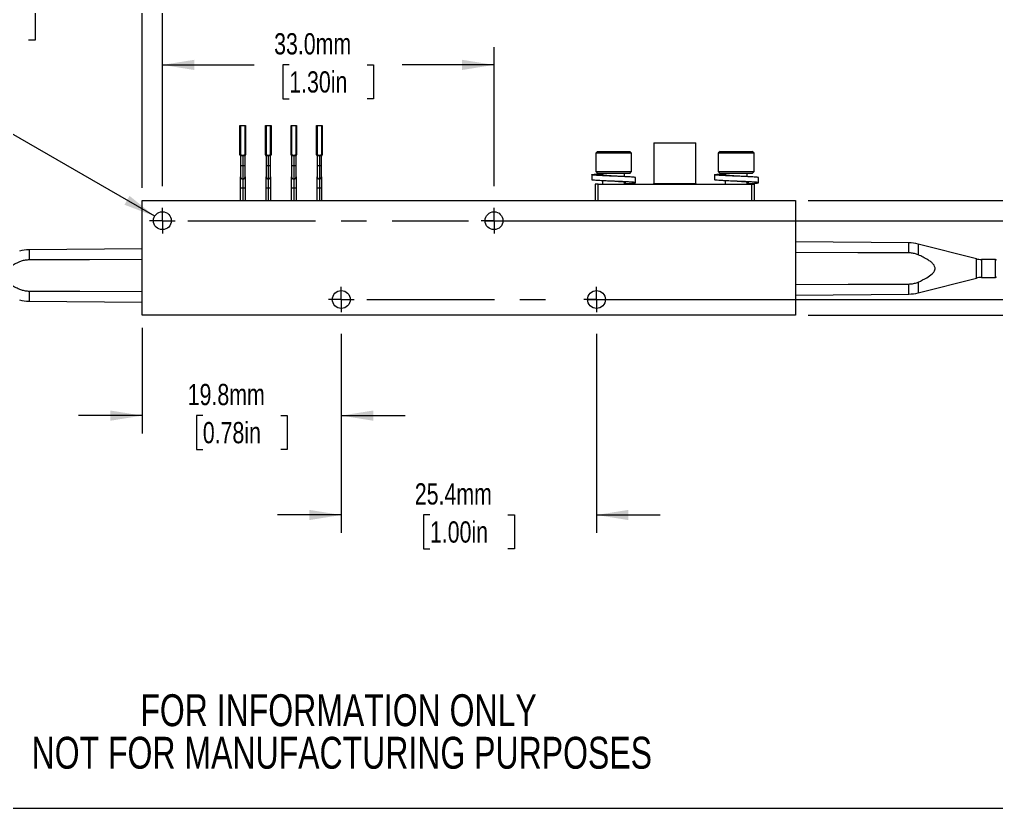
# Model space of a CAD drawing. Header units: millimetres. Extents: x 2 to 278, y 1 to 215.
# Drawn here: x 51.9 to 149.1, y 0.9 to 79.4 of the extents above; entities that cross this region are included whole.
import ezdxf

# ---------------------------------------------------------------- set-up
doc = ezdxf.new("R2010")
doc.units = ezdxf.units.MM
doc.linetypes.add('CENTERX2', pattern=[20.32, 12.7, -2.54, 2.54, -2.54])
doc.styles.add('SLDTEXTSTYLE0', font='TXT', dxfattribs={"width": 0.75})
doc.dimstyles.new('SLDDIMSTYLE0', dxfattribs={"dimtxt": 2.116667, "dimasz": 3.175, "dimexe": 0, "dimexo": 0.0625, "dimgap": 0.529167, "dimtad": 0, "dimtih": 1, "dimtoh": 1, "dimdec": 1, "dimrnd": 1e-09, "dimzin": 4, "dimdsep": 46, "dimtxsty": 'SLDTEXTSTYLE0', "dimsah": 1, "dimcen": 0.09, "dimadec": 0, "dimazin": 1, "dimtfac": 1, "dimtdec": 1, "dimtofl": 0, "dimtmove": 0, "dimatfit": 3, "dimfxl": 1, "dimfrac": 2, "dimtolj": 1, "dimtzin": 12, "dimarcsym": 0})
doc.dimstyles.new('SLDDIMSTYLE1', dxfattribs={"dimtxt": 2.116667, "dimasz": 3.175, "dimexe": 0, "dimexo": 0.0625, "dimgap": 0.529167, "dimtad": 0, "dimtih": 1, "dimtoh": 1, "dimdec": 1, "dimrnd": 1e-09, "dimzin": 12, "dimdsep": 46, "dimtxsty": 'SLDTEXTSTYLE0', "dimsah": 1, "dimcen": 0.09, "dimadec": 0, "dimazin": 3, "dimtfac": 1, "dimtdec": 1, "dimtmove": 0, "dimatfit": 0, "dimfxl": 1, "dimfrac": 2, "dimtolj": 1, "dimtzin": 12, "dimarcsym": 0})
doc.dimstyles.new('SLDDIMSTYLE3', dxfattribs={"dimtxt": 2.116667, "dimasz": 3.175, "dimexe": 0, "dimexo": 0.0625, "dimgap": 0.529167, "dimtad": 0, "dimtih": 1, "dimtoh": 1, "dimdec": 1, "dimrnd": 1e-09, "dimzin": 4, "dimdsep": 46, "dimtxsty": 'SLDTEXTSTYLE0', "dimsah": 1, "dimcen": 0.09, "dimadec": 0, "dimazin": 1, "dimtfac": 1, "dimtdec": 1, "dimtmove": 0, "dimatfit": 0, "dimfxl": 1, "dimfrac": 2, "dimtolj": 1, "dimtzin": 12, "dimarcsym": 0})

# ---------------------------------------------------------------- blocks, each defined once
blk = doc.blocks.new('SW_NOTE_3')
at = {"color": 0, "linetype": 'Continuous', "lineweight": 0, "char_height": 3.175, "attachment_point": 2, "style": 'SLDTEXTSTYLE0'}
for s, insert in [('FOR INFORMATION ONLY', (25.053, 4.093)), ('NOT FOR MANUFACTURING PURPOSES', (25.377, -0.141))]:
    blk.add_mtext(s, dxfattribs=dict(at, insert=insert))
blk = doc.blocks.new('_D_12')
at = {"color": 7, "linetype": 'Continuous', "lineweight": 18}
for p, q in [((64.146, 62.678), (64.146, 82.531)), ((66.146, 62.837), (66.146, 82.531)), ((45.076, 80.753), (44.433, 80.753)), ((44.433, 80.753), (44.433, 77.389)), ((52.834, 80.753), (53.477, 80.753)), ((53.477, 80.753), (53.477, 77.389)), ((64.146, 80.753), (56.111, 80.753)), ((66.146, 80.753), (72.496, 80.753)), ((44.433, 77.389), (45.076, 77.389)), ((53.477, 77.389), (52.834, 77.389))]:
    blk.add_line(p, q, dxfattribs=at)
for points in [[(64.146, 80.753), (60.971, 81.261), (60.971, 80.245)], [(66.146, 80.753), (69.321, 80.245), (69.321, 81.261)]]:
    blk.add_solid(points, dxfattribs=at)
at = {"color": 7, "linetype": 'Continuous', "lineweight": 18, "char_height": 2.1167, "attachment_point": 1, "style": 'SLDTEXTSTYLE0'}
for s, insert in [('2.0mm', (44.355, 83.91)), ('0.08in', (45.076, 80.118))]:
    blk.add_mtext(s, dxfattribs=dict(at, insert=insert))
blk = doc.blocks.new('_D_13')
at = {"color": 7, "linetype": 'Continuous', "lineweight": 18}
for p, q in [((66.146, 62.837), (66.146, 76.697)), ((99.146, 62.837), (99.146, 76.697)), ((66.146, 74.919), (75.275, 74.919)), ((78.768, 74.919), (78.124, 74.919)), ((78.124, 74.919), (78.124, 71.556)), ((86.525, 74.919), (87.169, 74.919)), ((87.169, 74.919), (87.169, 71.556)), ((99.146, 74.919), (90.018, 74.919)), ((78.124, 71.556), (78.768, 71.556)), ((87.169, 71.556), (86.525, 71.556))]:
    blk.add_line(p, q, dxfattribs=at)
for points in [[(66.146, 74.919), (69.321, 74.411), (69.321, 75.427)], [(99.146, 74.919), (95.971, 75.427), (95.971, 74.411)]]:
    blk.add_solid(points, dxfattribs=at)
at = {"color": 7, "linetype": 'Continuous', "lineweight": 18, "char_height": 2.1167, "attachment_point": 1, "style": 'SLDTEXTSTYLE0'}
for s, insert in [('33.0mm', (77.265, 78.077)), ('1.30in', (78.768, 74.285))]:
    blk.add_mtext(s, dxfattribs=dict(at, insert=insert))
blk = doc.blocks.new('_D_14')
at = {"color": 7, "linetype": 'Continuous', "lineweight": 18}
for p, q in [((64.146, 48.738), (64.146, 38.23)), ((83.946, 48.139), (83.946, 38.23)), ((64.146, 40.008), (57.796, 40.008)), ((70.168, 40.008), (69.524, 40.008)), ((69.524, 40.008), (69.524, 36.645)), ((77.925, 40.008), (78.569, 40.008)), ((78.569, 40.008), (78.569, 36.645)), ((83.946, 40.008), (90.296, 40.008)), ((69.524, 36.645), (70.168, 36.645)), ((78.569, 36.645), (77.925, 36.645))]:
    blk.add_line(p, q, dxfattribs=at)
for points in [[(64.146, 40.008), (60.971, 40.516), (60.971, 39.5)], [(83.946, 40.008), (87.121, 39.5), (87.121, 40.516)]]:
    blk.add_solid(points, dxfattribs=at)
at = {"color": 7, "linetype": 'Continuous', "lineweight": 18, "char_height": 2.1167, "attachment_point": 1, "style": 'SLDTEXTSTYLE0'}
for s, insert in [('19.8mm', (68.665, 43.166)), ('0.78in', (70.168, 39.373))]:
    blk.add_mtext(s, dxfattribs=dict(at, insert=insert))
blk = doc.blocks.new('_D_15')
at = {"color": 7, "linetype": 'Continuous', "lineweight": 18}
for p, q in [((83.946, 48.139), (83.946, 28.339)), ((109.346, 48.139), (109.346, 28.339)), ((83.946, 30.117), (77.596, 30.117)), ((92.768, 30.117), (92.124, 30.117)), ((92.124, 30.117), (92.124, 26.754)), ((100.525, 30.117), (101.169, 30.117)), ((101.169, 30.117), (101.169, 26.754)), ((109.346, 30.117), (115.696, 30.117)), ((92.124, 26.754), (92.768, 26.754)), ((101.169, 26.754), (100.525, 26.754))]:
    blk.add_line(p, q, dxfattribs=at)
for points in [[(83.946, 30.117), (80.771, 30.625), (80.771, 29.609)], [(109.346, 30.117), (112.521, 29.609), (112.521, 30.625)]]:
    blk.add_solid(points, dxfattribs=at)
at = {"color": 7, "linetype": 'Continuous', "lineweight": 18, "char_height": 2.1167, "attachment_point": 1, "style": 'SLDTEXTSTYLE0'}
for s, insert in [('25.4mm', (91.265, 33.275)), ('1.00in', (92.768, 29.483))]:
    blk.add_mtext(s, dxfattribs=dict(at, insert=insert))
blk = doc.blocks.new('_D_16')
at = {"color": 7, "linetype": 'Continuous', "lineweight": 18}
for p, q in [((178.193, 51.568), (178.193, 57.918)), ((108.457, 51.568), (179.971, 51.568)), ((130.416, 50.008), (179.971, 50.008)), ((178.193, 40.008), (178.193, 50.008)), ((162.49, 40.008), (161.847, 40.008)), ((161.847, 40.008), (161.847, 36.645)), ((170.248, 40.008), (170.891, 40.008)), ((170.891, 40.008), (170.891, 36.645)), ((174.383, 40.008), (178.193, 40.008)), ((161.847, 36.645), (162.49, 36.645)), ((170.891, 36.645), (170.248, 36.645))]:
    blk.add_line(p, q, dxfattribs=at)
for points in [[(178.193, 51.568), (178.701, 54.743), (177.685, 54.743)], [(178.193, 50.008), (177.685, 46.833), (178.701, 46.833)]]:
    blk.add_solid(points, dxfattribs=at)
at = {"color": 7, "linetype": 'Continuous', "lineweight": 18, "char_height": 2.1167, "attachment_point": 1, "style": 'SLDTEXTSTYLE0'}
for s, insert in [('1.6mm', (161.769, 43.166)), ('0.06in', (162.49, 39.373))]:
    blk.add_mtext(s, dxfattribs=dict(at, insert=insert))
blk = doc.blocks.new('_D_17')
at = {"color": 7, "linetype": 'Continuous', "lineweight": 18}
for p, q in [((167.426, 68.576), (166.783, 68.576)), ((166.783, 68.576), (166.783, 65.213)), ((175.184, 68.576), (175.827, 68.576)), ((175.827, 68.576), (175.827, 65.213)), ((179.319, 68.576), (183.129, 68.576)), ((183.129, 68.576), (183.129, 61.408)), ((166.783, 65.213), (167.426, 65.213)), ((175.827, 65.213), (175.184, 65.213)), ((130.416, 61.408), (184.907, 61.408)), ((98.257, 59.408), (184.907, 59.408)), ((183.129, 59.408), (183.129, 53.058))]:
    blk.add_line(p, q, dxfattribs=at)
for points in [[(183.129, 61.408), (183.637, 64.583), (182.621, 64.583)], [(183.129, 59.408), (182.621, 56.233), (183.637, 56.233)]]:
    blk.add_solid(points, dxfattribs=at)
at = {"color": 7, "linetype": 'Continuous', "lineweight": 18, "char_height": 2.1167, "attachment_point": 1, "style": 'SLDTEXTSTYLE0'}
for s, insert in [('2.0mm', (166.705, 71.734)), ('0.08in', (167.426, 67.942))]:
    blk.add_mtext(s, dxfattribs=dict(at, insert=insert))
blk = doc.blocks.new('_D_18')
at = {"color": 7, "linetype": 'Continuous', "lineweight": 18}
for p, q in [((193.038, 61.408), (193.038, 67.758)), ((130.416, 61.408), (194.816, 61.408)), ((189.16, 55.708), (188.516, 55.708)), ((188.516, 55.708), (188.516, 52.345)), ((196.917, 55.708), (197.561, 55.708)), ((197.561, 55.708), (197.561, 52.345)), ((188.516, 52.345), (189.16, 52.345)), ((197.561, 52.345), (196.917, 52.345)), ((130.416, 50.008), (194.816, 50.008)), ((193.038, 50.008), (193.038, 43.658))]:
    blk.add_line(p, q, dxfattribs=at)
for points in [[(193.038, 61.408), (193.546, 64.583), (192.53, 64.583)], [(193.038, 50.008), (192.53, 46.833), (193.546, 46.833)]]:
    blk.add_solid(points, dxfattribs=at)
at = {"color": 7, "linetype": 'Continuous', "lineweight": 18, "char_height": 2.1167, "attachment_point": 1, "style": 'SLDTEXTSTYLE0'}
for s, insert in [('11.4mm', (187.657, 58.866)), ('0.45in', (189.16, 55.073))]:
    blk.add_mtext(s, dxfattribs=dict(at, insert=insert))
blk = doc.blocks.new('SW_RADIAL_DIMENSION_0')
at = {"color": 0, "linetype": 'Continuous', "lineweight": 18}
for p, q in [((16.6, 1.682), (12.959, 1.682)), ((31.711, -7.043), (16.6, 1.682))]:
    blk.add_line(p, q, dxfattribs=at)
blk.add_solid([(31.711, -7.043), (29.215, -5.015), (28.707, -5.895)], dxfattribs=at)
at = {"color": 0, "linetype": 'Continuous', "lineweight": 18, "char_height": 2.1167, "attachment_point": 1, "style": 'SLDTEXTSTYLE0'}
for s, insert in [('2-56 TAP', (0, 2.729)), ('4 PLACES', (-0.625, -0.635))]:
    blk.add_mtext(s, dxfattribs=dict(at, insert=insert))
blk = doc.blocks.new('SW_CENTERMARKSYMBOL_0')
at = {"color": 0, "linetype": 'Continuous', "lineweight": 0}
for p, q in [((0, 0), (0, 1.27)), ((33, 0), (33, 1.27)), ((0, 0), (-1.27, 0)), ((0, 0), (0, -1.27)), ((0, 0), (1.27, 0)), ((33, 0), (31.73, 0)), ((33, 0), (33, -1.27)), ((33, 0), (34.27, 0)), ((17.8, -7.84), (17.8, -6.57)), ((43.2, -7.84), (43.2, -6.57)), ((17.8, -7.84), (16.53, -7.84)), ((17.8, -7.84), (17.8, -9.11)), ((17.8, -7.84), (19.07, -7.84)), ((43.2, -7.84), (41.93, -7.84)), ((43.2, -7.84), (43.2, -9.11)), ((43.2, -7.84), (44.47, -7.84))]:
    blk.add_line(p, q, dxfattribs=at)
at = {"color": 0, "linetype": 'CENTERX2', "lineweight": 0}
for p, q in [((2.54, 0), (30.46, 0)), ((20.34, -7.84), (40.66, -7.84))]:
    blk.add_line(p, q, dxfattribs=at)

msp = doc.modelspace()

# ---------------------------------------------------------------- linework, layer by layer
at = {"color": 7, "linetype": 'Continuous', "lineweight": 18}
for p, q in [((73.866, 68.901), (73.916, 68.901)), ((73.866, 65.951), (73.866, 68.901)), ((73.916, 68.901), (73.916, 65.951)), ((73.916, 68.901), (74.376, 68.901)), ((74.376, 68.901), (74.426, 68.901)), ((74.376, 65.951), (74.376, 68.901)), ((74.426, 68.901), (74.426, 65.951)), ((76.406, 68.901), (76.456, 68.901)), ((76.406, 65.951), (76.406, 68.901)), ((76.456, 68.901), (76.456, 65.951)), ((76.456, 68.901), (76.916, 68.901)), ((76.916, 68.901), (76.966, 68.901)), ((76.916, 65.951), (76.916, 68.901)), ((76.966, 68.901), (76.966, 65.951)), ((78.946, 68.901), (78.996, 68.901)), ((78.946, 65.951), (78.946, 68.901)), ((78.996, 68.901), (78.996, 65.951)), ((78.996, 68.901), (79.456, 68.901)), ((79.456, 68.901), (79.506, 68.901)), ((79.456, 65.951), (79.456, 68.901)), ((79.506, 68.901), (79.506, 65.951)), ((81.486, 68.901), (81.536, 68.901)), ((81.486, 65.951), (81.486, 68.901)), ((81.536, 68.901), (81.536, 65.951)), ((81.536, 68.901), (81.996, 68.901)), ((81.996, 65.951), (81.996, 68.901)), ((81.996, 68.901), (82.046, 68.901)), ((82.046, 68.901), (82.046, 65.951)), ((115.065, 67.168), (115.065, 63.108)), ((115.065, 67.168), (119.227, 67.168)), ((119.227, 63.108), (119.227, 67.168)), ((109.446, 66.309), (109.268, 66.132)), ((109.268, 66.132), (109.268, 64.303)), ((112.824, 66.132), (109.268, 66.132)), ((109.446, 66.309), (112.647, 66.309)), ((112.824, 66.132), (112.647, 66.309)), ((112.824, 64.303), (112.824, 66.132)), ((121.646, 66.309), (121.468, 66.132)), ((121.468, 66.132), (121.468, 64.303)), ((125.024, 66.132), (121.468, 66.132)), ((121.646, 66.309), (124.847, 66.309)), ((125.024, 66.132), (124.847, 66.309)), ((125.024, 64.303), (125.024, 66.132)), ((73.866, 65.951), (73.916, 65.951)), ((73.916, 65.951), (73.916, 65.901)), ((73.916, 65.951), (74.004, 65.951)), ((74.004, 65.901), (73.916, 65.901)), ((73.924, 65.901), (73.924, 64.901)), ((74.004, 65.901), (74.004, 65.951)), ((74.004, 65.901), (74.146, 65.901)), ((74.146, 65.901), (74.146, 64.901)), ((74.146, 65.901), (74.289, 65.901)), ((74.289, 65.951), (74.289, 65.901)), ((74.289, 65.951), (74.376, 65.951)), ((74.376, 65.901), (74.289, 65.901)), ((74.369, 64.901), (74.369, 65.901)), ((74.376, 65.951), (74.426, 65.951)), ((74.376, 65.951), (74.376, 65.901)), ((76.406, 65.951), (76.456, 65.951)), ((76.456, 65.951), (76.544, 65.951)), ((76.456, 65.951), (76.456, 65.901)), ((76.544, 65.901), (76.456, 65.901)), ((76.464, 65.901), (76.464, 64.901)), ((76.544, 65.901), (76.544, 65.951)), ((76.544, 65.901), (76.686, 65.901)), ((76.686, 65.901), (76.686, 64.901)), ((76.686, 65.901), (76.829, 65.901)), ((76.829, 65.951), (76.829, 65.901)), ((76.829, 65.951), (76.916, 65.951)), ((76.916, 65.901), (76.829, 65.901)), ((76.909, 64.901), (76.909, 65.901)), ((76.916, 65.951), (76.966, 65.951)), ((76.916, 65.951), (76.916, 65.901)), ((78.946, 65.951), (78.996, 65.951)), ((78.996, 65.951), (79.084, 65.951)), ((78.996, 65.951), (78.996, 65.901)), ((79.084, 65.901), (78.996, 65.901)), ((79.004, 65.901), (79.004, 64.901)), ((79.084, 65.901), (79.084, 65.951)), ((79.084, 65.901), (79.226, 65.901)), ((79.226, 65.901), (79.226, 64.901)), ((79.226, 65.901), (79.369, 65.901)), ((79.369, 65.951), (79.456, 65.951)), ((79.369, 65.951), (79.369, 65.901)), ((79.456, 65.901), (79.369, 65.901)), ((79.449, 64.901), (79.449, 65.901)), ((79.456, 65.951), (79.456, 65.901)), ((79.456, 65.951), (79.506, 65.951)), ((81.486, 65.951), (81.536, 65.951)), ((81.536, 65.951), (81.536, 65.901)), ((81.536, 65.951), (81.624, 65.951)), ((81.624, 65.901), (81.536, 65.901)), ((81.544, 65.901), (81.544, 64.901)), ((81.624, 65.901), (81.624, 65.951)), ((81.624, 65.901), (81.766, 65.901)), ((81.766, 65.901), (81.766, 64.901)), ((81.766, 65.901), (81.909, 65.901)), ((81.909, 65.951), (81.909, 65.901)), ((81.909, 65.951), (81.996, 65.951)), ((81.996, 65.901), (81.909, 65.901)), ((81.989, 64.901), (81.989, 65.901)), ((81.996, 65.951), (81.996, 65.901)), ((81.996, 65.951), (82.046, 65.951)), ((73.924, 64.901), (74.146, 64.901)), ((74.146, 64.901), (74.146, 63.559)), ((74.146, 64.901), (74.369, 64.901)), ((76.464, 64.901), (76.686, 64.901)), ((76.686, 64.901), (76.909, 64.901)), ((76.686, 64.901), (76.686, 63.559)), ((79.004, 64.901), (79.226, 64.901)), ((79.226, 64.901), (79.449, 64.901)), ((79.226, 64.901), (79.226, 63.559)), ((81.544, 64.901), (81.766, 64.901)), ((81.766, 64.901), (81.766, 63.559)), ((81.766, 64.901), (81.989, 64.901)), ((109.268, 64.303), (109.446, 64.125)), ((109.268, 64.303), (112.824, 64.303)), ((112.647, 64.125), (112.824, 64.303)), ((121.468, 64.303), (121.646, 64.125)), ((121.468, 64.303), (125.024, 64.303)), ((124.847, 64.125), (125.024, 64.303)), ((73.918, 63.788), (73.918, 63.788)), ((73.918, 62.675), (73.918, 63.788)), ((74.146, 63.559), (74.146, 62.675)), ((74.375, 63.788), (74.375, 63.788)), ((74.375, 63.788), (74.375, 62.675)), ((76.458, 63.788), (76.458, 63.788)), ((76.458, 62.675), (76.458, 63.788)), ((76.686, 63.559), (76.686, 62.675)), ((76.915, 63.788), (76.915, 63.788)), ((76.915, 63.788), (76.915, 62.675)), ((78.998, 63.788), (78.998, 63.788)), ((78.998, 62.675), (78.998, 63.788)), ((79.226, 63.559), (79.226, 62.675)), ((79.455, 63.788), (79.455, 63.788)), ((79.455, 63.788), (79.455, 62.675)), ((81.538, 63.788), (81.538, 63.788)), ((81.538, 62.675), (81.538, 63.788)), ((81.766, 63.559), (81.766, 62.675)), ((81.995, 63.788), (81.995, 63.788)), ((81.995, 63.788), (81.995, 62.675)), ((108.868, 63.983), (108.868, 63.475)), ((112.647, 64.125), (109.446, 64.125)), ((109.954, 64.125), (109.954, 63.948)), ((109.954, 63.382), (109.954, 63.058)), ((112.139, 63.795), (112.139, 64.125)), ((112.139, 63.058), (112.139, 63.232)), ((113.237, 63.193), (113.237, 63.701)), ((121.092, 63.983), (121.092, 63.475)), ((124.847, 64.125), (121.646, 64.125)), ((122.154, 64.125), (122.154, 63.954)), ((122.154, 63.383), (122.154, 63.058)), ((124.339, 63.796), (124.339, 64.125)), ((124.339, 63.058), (124.339, 63.236)), ((125.461, 63.193), (125.461, 63.701)), ((73.918, 62.675), (74.146, 62.675)), ((73.918, 61.408), (73.918, 62.675)), ((74.146, 62.675), (74.375, 62.675)), ((74.375, 62.675), (74.375, 61.408)), ((76.458, 62.675), (76.686, 62.675)), ((76.458, 61.408), (76.458, 62.675)), ((76.686, 62.675), (76.915, 62.675)), ((76.915, 62.675), (76.915, 61.408)), ((78.998, 62.675), (79.226, 62.675)), ((78.998, 61.408), (78.998, 62.675)), ((79.226, 62.675), (79.455, 62.675)), ((79.455, 62.675), (79.455, 61.408)), ((81.538, 62.675), (81.766, 62.675)), ((81.538, 61.408), (81.538, 62.675)), ((81.766, 62.675), (81.995, 62.675)), ((81.995, 62.675), (81.995, 61.408)), ((109.216, 63.058), (109.216, 61.408)), ((109.5, 63.058), (109.216, 63.058)), ((109.5, 61.408), (109.5, 63.058)), ((109.5, 63.058), (116.784, 63.058)), ((116.784, 63.058), (117.509, 63.058)), ((117.509, 63.058), (124.793, 63.058)), ((124.793, 61.408), (124.793, 63.058)), ((124.793, 63.058), (125.076, 63.058)), ((125.076, 61.408), (125.076, 63.058)), ((64.146, 61.408), (129.146, 61.408)), ((64.146, 50.008), (64.146, 61.408)), ((129.146, 61.408), (129.146, 50.008)), ((64.146, 56.608), (52.878, 56.509)), ((140.415, 57.209), (129.146, 57.308)), ((147.155, 55.619), (141.363, 57.087)), ((149.046, 55.558), (147.646, 55.558)), ((141.363, 52.229), (147.155, 53.697)), ((147.646, 53.758), (149.046, 53.758)), ((129.146, 52.008), (140.415, 52.106)), ((52.878, 51.406), (64.146, 51.308)), ((129.146, 50.008), (64.146, 50.008)), ((277.989, 0.903), (1.579, 0.903))]:
    msp.add_line(p, q, dxfattribs=at)
at = {"color": 8, "linetype": 'Continuous', "lineweight": 18}
for p, q in [((74.146, 62.675), (74.146, 61.408)), ((76.686, 62.675), (76.686, 61.408)), ((79.226, 62.675), (79.226, 61.408)), ((81.766, 62.675), (81.766, 61.408)), ((115.065, 63.108), (116.793, 63.108)), ((117.5, 63.108), (119.227, 63.108)), ((52.878, 56.509), (52.878, 55.508)), ((140.415, 56.208), (140.415, 57.209)), ((141.363, 57.087), (141.363, 56.01)), ((147.155, 54.658), (147.155, 55.619)), ((147.646, 55.558), (147.646, 53.758)), ((149.046, 53.758), (149.046, 55.558)), ((147.155, 53.697), (147.155, 54.658)), ((140.415, 52.106), (140.415, 53.107)), ((141.363, 53.306), (141.363, 52.229)), ((52.878, 52.407), (52.878, 51.406))]:
    msp.add_line(p, q, dxfattribs=at)
at = {"color": 7, "linetype": 'Continuous', "lineweight": 18, "flags": 128}
for points in [[(64.146, 55.541), (58.893, 55.526), (52.878, 55.508)], [(140.415, 56.208), (135.356, 56.223), (129.146, 56.241)], [(129.146, 53.075), (134.4, 53.09), (140.415, 53.107)], [(52.878, 52.407), (57.936, 52.393), (64.146, 52.375)]]:
    msp.add_lwpolyline(points, dxfattribs=at)
at = {"color": 7, "linetype": 'Continuous', "lineweight": 18}
for centre in [(66.146, 59.408), (99.146, 59.408), (83.946, 51.568), (109.346, 51.568)]:
    msp.add_circle(centre, 0.889, dxfattribs=at)
for centre, radius, start, end in [((73.916, 65.951), 0.05, 180, 270), ((74.376, 65.951), 0.05, 270, 0), ((76.456, 65.951), 0.05, 180, 270), ((76.916, 65.951), 0.05, 270, 0), ((78.996, 65.951), 0.05, 180, 270), ((79.456, 65.951), 0.05, 270, 0), ((81.536, 65.951), 0.05, 180, 270), ((81.996, 65.951), 0.05, 270, 0), ((74.146, 63.788), 0.229, 180, 270), ((74.146, 63.788), 0.228, 270, 0), ((76.686, 63.788), 0.228, 180, 270), ((76.686, 63.788), 0.228, 270, 0), ((79.226, 63.788), 0.228, 180, 270), ((79.226, 63.788), 0.229, 270, 0), ((81.766, 63.788), 0.228, 180, 270), ((81.766, 63.788), 0.229, 270, 0), ((115.015, 63.108), 0.05, 270, 0), ((116.713, 63.096), 0.0809, 332.0858, 8.62425), ((117.58, 63.096), 0.0808, 171.36439, 207.92556), ((119.277, 63.108), 0.05, 180, 270), ((52.913, 52.51), 4, 90.5, 104.22242), ((140.38, 53.21), 4, 75.77758, 89.5), ((147.646, 57.558), 2, 255.77758, 270), ((149.046, 55.458), 0.1, 0, 90), ((147.646, 51.758), 2, 90, 104.22242), ((149.046, 53.858), 0.1, 270, 0), ((52.913, 55.406), 4, 255.77758, 269.5), ((140.38, 56.106), 4, 270.5, 284.22242)]:
    msp.add_arc(centre, radius, start, end, dxfattribs=at)
for points, knots in [([(74.004, 65.951), (74.005, 65.951), (74.024, 65.951), (74.073, 65.94), (74.118, 65.916), (74.146, 65.901), (74.146, 65.901)], [0, 0, 0, 0, 0.0151, 0.374461, 0.982455, 1, 1, 1, 1]), ([(74.146, 65.901), (74.147, 65.901), (74.175, 65.916), (74.22, 65.94), (74.269, 65.951), (74.288, 65.951), (74.289, 65.951)], [0, 0, 0, 0, 0.017545, 0.625531, 0.9849, 1, 1, 1, 1]), ([(76.544, 65.951), (76.545, 65.951), (76.564, 65.951), (76.613, 65.94), (76.658, 65.916), (76.686, 65.901), (76.686, 65.901)], [0, 0, 0, 0, 0.0151, 0.374469, 0.982455, 1, 1, 1, 1]), ([(76.686, 65.901), (76.687, 65.901), (76.715, 65.916), (76.76, 65.94), (76.809, 65.951), (76.828, 65.951), (76.829, 65.951)], [0, 0, 0, 0, 0.017545, 0.625539, 0.9849, 1, 1, 1, 1]), ([(79.084, 65.951), (79.085, 65.951), (79.104, 65.951), (79.153, 65.94), (79.198, 65.916), (79.226, 65.901), (79.226, 65.901)], [0, 0, 0, 0, 0.0151, 0.374469, 0.982455, 1, 1, 1, 1]), ([(79.226, 65.901), (79.227, 65.901), (79.255, 65.916), (79.3, 65.94), (79.349, 65.951), (79.368, 65.951), (79.369, 65.951)], [0, 0, 0, 0, 0.017545, 0.625539, 0.9849, 1, 1, 1, 1]), ([(81.624, 65.951), (81.625, 65.951), (81.644, 65.951), (81.693, 65.94), (81.738, 65.916), (81.766, 65.901), (81.766, 65.901)], [0, 0, 0, 0, 0.0151, 0.374459, 0.982455, 1, 1, 1, 1]), ([(81.766, 65.901), (81.767, 65.901), (81.795, 65.916), (81.84, 65.94), (81.889, 65.951), (81.908, 65.951), (81.909, 65.951)], [0, 0, 0, 0, 0.01754, 0.625535, 0.984894, 1, 1, 1, 1]), ([(73.924, 64.901), (73.924, 64.776), (73.923, 64.526), (73.921, 64.194), (73.919, 63.942), (73.918, 63.816), (73.918, 63.797), (73.918, 63.79)], [0, 0, 0, 0, 0.220691, 0.441491, 0.662461, 0.883661, 1, 1, 1, 1]), ([(74.375, 63.79), (74.375, 63.808), (74.374, 63.845), (74.372, 64.052), (74.37, 64.345), (74.369, 64.647), (74.369, 64.836), (74.369, 64.901)], [0, 0, 0, 0, 0.2213657, 0.4428557, 0.6641804, 0.8852823, 1, 1, 1, 1]), ([(76.464, 64.901), (76.464, 64.776), (76.463, 64.526), (76.461, 64.194), (76.459, 63.942), (76.458, 63.816), (76.458, 63.797), (76.458, 63.79)], [0, 0, 0, 0, 0.22069, 0.441492, 0.662461, 0.883657, 1, 1, 1, 1]), ([(76.915, 63.79), (76.915, 63.808), (76.914, 63.845), (76.912, 64.052), (76.91, 64.345), (76.909, 64.647), (76.909, 64.836), (76.909, 64.901)], [0, 0, 0, 0, 0.2213691, 0.4428581, 0.6641818, 0.8852828, 1, 1, 1, 1]), ([(79.004, 64.901), (79.004, 64.776), (79.003, 64.526), (79.001, 64.194), (78.999, 63.942), (78.998, 63.816), (78.998, 63.797), (78.998, 63.79)], [0, 0, 0, 0, 0.22069, 0.441492, 0.662461, 0.883657, 1, 1, 1, 1]), ([(79.455, 63.79), (79.455, 63.808), (79.454, 63.845), (79.452, 64.052), (79.45, 64.345), (79.449, 64.647), (79.449, 64.836), (79.449, 64.901)], [0, 0, 0, 0, 0.2213691, 0.4428581, 0.6641818, 0.8852828, 1, 1, 1, 1]), ([(81.544, 64.901), (81.544, 64.776), (81.543, 64.526), (81.541, 64.194), (81.539, 63.942), (81.538, 63.816), (81.538, 63.797), (81.538, 63.79)], [0, 0, 0, 0, 0.22069, 0.441492, 0.662461, 0.883657, 1, 1, 1, 1]), ([(81.995, 63.79), (81.995, 63.808), (81.994, 63.845), (81.992, 64.052), (81.99, 64.345), (81.989, 64.647), (81.989, 64.836), (81.989, 64.901)], [0, 0, 0, 0, 0.2213691, 0.4428581, 0.6641818, 0.8852828, 1, 1, 1, 1]), ([(73.918, 63.79), (73.918, 63.79), (73.918, 63.789), (73.918, 63.788), (73.918, 63.788)], [0, 0, 0, 0, 0.729371, 1, 1, 1, 1]), ([(74.375, 63.788), (74.375, 63.788), (74.375, 63.788), (74.375, 63.789), (74.375, 63.79), (74.375, 63.79), (74.375, 63.79)], [0, 0, 0, 0, 0.270625, 0.39746, 0.904871, 1, 1, 1, 1]), ([(76.458, 63.79), (76.458, 63.79), (76.458, 63.789), (76.458, 63.788), (76.458, 63.788)], [0, 0, 0, 0, 0.729346, 1, 1, 1, 1]), ([(76.915, 63.788), (76.915, 63.788), (76.915, 63.788), (76.915, 63.789), (76.915, 63.79), (76.915, 63.79), (76.915, 63.79)], [0, 0, 0, 0, 0.27065, 0.397497, 0.904862, 1, 1, 1, 1]), ([(78.998, 63.79), (78.998, 63.79), (78.998, 63.789), (78.998, 63.788), (78.998, 63.788)], [0, 0, 0, 0, 0.729346, 1, 1, 1, 1]), ([(79.455, 63.788), (79.455, 63.788), (79.455, 63.788), (79.455, 63.789), (79.455, 63.79), (79.455, 63.79), (79.455, 63.79)], [0, 0, 0, 0, 0.27065, 0.397497, 0.904862, 1, 1, 1, 1]), ([(81.538, 63.79), (81.538, 63.79), (81.538, 63.789), (81.538, 63.788), (81.538, 63.788)], [0, 0, 0, 0, 0.729346, 1, 1, 1, 1]), ([(81.995, 63.788), (81.995, 63.788), (81.995, 63.788), (81.995, 63.789), (81.995, 63.79), (81.995, 63.79), (81.995, 63.79)], [0, 0, 0, 0, 0.27065, 0.397497, 0.904862, 1, 1, 1, 1]), ([(113.229, 63.701), (113.232, 63.702), (113.244, 63.71), (113.182, 63.724), (113.045, 63.742), (112.83, 63.757), (112.551, 63.774), (112.21, 63.792), (111.821, 63.811), (111.406, 63.829), (110.985, 63.846), (110.568, 63.861), (110.164, 63.879), (109.787, 63.898), (109.46, 63.916), (109.2, 63.934), (109.009, 63.949), (108.891, 63.966), (108.854, 63.985), (108.903, 64.003), (109.033, 64.021), (109.234, 64.037), (109.505, 64.053), (109.75, 64.067), (109.916, 64.075), (109.954, 64.077)], [0, 0, 0, 0, 0.011285, 0.058695, 0.105266, 0.150283, 0.196019, 0.243071, 0.290562, 0.337565, 0.383209, 0.428286, 0.474924, 0.522354, 0.569655, 0.615924, 0.660801, 0.706899, 0.754126, 0.801589, 0.848362, 0.893607, 0.939046, 0.985935, 1, 1, 1, 1]), ([(112.139, 63.099), (112.177, 63.101), (112.389, 63.111), (112.697, 63.129), (113.021, 63.151), (113.211, 63.173), (113.26, 63.197), (113.158, 63.222), (112.918, 63.244), (112.556, 63.266), (112.089, 63.29), (111.55, 63.315), (110.985, 63.338), (110.426, 63.359), (109.902, 63.384), (109.453, 63.408), (109.121, 63.431), (108.907, 63.452), (108.884, 63.468), (108.872, 63.475)], [0, 0, 0, 0, 0.013731, 0.076687, 0.137574, 0.198209, 0.26107, 0.324067, 0.38508, 0.445601, 0.508408, 0.571444, 0.632579, 0.692997, 0.755747, 0.818817, 0.880071, 0.940397, 1, 1, 1, 1]), ([(111.046, 63.843), (111.036, 63.844), (110.876, 63.856), (110.553, 63.878), (110.169, 63.917), (109.916, 63.949), (109.821, 63.984), (109.91, 64.008), (109.954, 64.02)], [0, 0, 0, 0, 0.013369, 0.208864, 0.41078, 0.605063, 0.803983, 1, 1, 1, 1]), ([(112.139, 63.156), (112.152, 63.158), (112.247, 63.171), (112.267, 63.197), (112.165, 63.234), (111.883, 63.265), (111.492, 63.302), (111.19, 63.325), (111.046, 63.335)], [0, 0, 0, 0, 0.031025, 0.228642, 0.426898, 0.618353, 0.81779, 1, 1, 1, 1]), ([(125.453, 63.701), (125.456, 63.702), (125.468, 63.71), (125.406, 63.724), (125.269, 63.741), (125.054, 63.757), (124.775, 63.774), (124.434, 63.792), (124.045, 63.811), (123.63, 63.829), (123.209, 63.845), (122.792, 63.861), (122.387, 63.879), (122.011, 63.898), (121.684, 63.916), (121.423, 63.934), (121.233, 63.949), (121.115, 63.966), (121.078, 63.985), (121.126, 64.003), (121.257, 64.021), (121.458, 64.037), (121.729, 64.053), (121.967, 64.067), (122.124, 64.074), (122.154, 64.076)], [0, 0, 0, 0, 0.011318, 0.058869, 0.105578, 0.150727, 0.196599, 0.24379, 0.291421, 0.338563, 0.384342, 0.429553, 0.47633, 0.523899, 0.571341, 0.617747, 0.662756, 0.70899, 0.756358, 0.80396, 0.850872, 0.896251, 0.941824, 0.988852, 1, 1, 1, 1]), ([(124.339, 63.098), (124.385, 63.1), (124.606, 63.11), (124.921, 63.129), (125.245, 63.151), (125.435, 63.173), (125.484, 63.197), (125.382, 63.222), (125.142, 63.244), (124.78, 63.266), (124.313, 63.29), (123.774, 63.315), (123.209, 63.337), (122.65, 63.359), (122.126, 63.383), (121.677, 63.408), (121.345, 63.431), (121.131, 63.452), (121.107, 63.467), (121.096, 63.475)], [0, 0, 0, 0, 0.016575, 0.079349, 0.140061, 0.200521, 0.2632, 0.326016, 0.386853, 0.4472, 0.509825, 0.57268, 0.633639, 0.693882, 0.756451, 0.81934, 0.880418, 0.940569, 1, 1, 1, 1]), ([(123.27, 63.843), (123.26, 63.844), (123.1, 63.856), (122.777, 63.878), (122.392, 63.917), (122.141, 63.949), (122.047, 63.981), (122.122, 64.002), (122.154, 64.011)], [0, 0, 0, 0, 0.014153, 0.2197, 0.431996, 0.636269, 0.845418, 1, 1, 1, 1]), ([(124.339, 63.153), (124.36, 63.156), (124.466, 63.17), (124.492, 63.197), (124.388, 63.234), (124.107, 63.265), (123.716, 63.302), (123.414, 63.324), (123.27, 63.335)], [0, 0, 0, 0, 0.049817, 0.24362, 0.438049, 0.625808, 0.821396, 1, 1, 1, 1]), ([(116.793, 63.108), (116.954, 63.101), (117.165, 63.092), (117.4, 63.106), (117.474, 63.107), (117.5, 63.108)], [0, 0, 0, 0, 0.683686, 0.888651, 1, 1, 1, 1]), ([(52.878, 55.508), (52.747, 55.502), (52.482, 55.488), (52.165, 55.406), (51.985, 55.332), (51.93, 55.31)], [0, 0, 0, 0, 0.402055, 0.815365, 1, 1, 1, 1]), ([(141.363, 56.01), (141.241, 56.056), (140.993, 56.151), (140.669, 56.201), (140.475, 56.207), (140.415, 56.208)], [0, 0, 0, 0, 0.401707, 0.815359, 1, 1, 1, 1]), ([(141.363, 53.306), (141.653, 53.441), (142.139, 53.666), (142.66, 54.014), (142.924, 54.297), (143.033, 54.503), (143.05, 54.705), (142.995, 54.902), (142.845, 55.118), (142.606, 55.33), (142.267, 55.559), (141.851, 55.787), (141.526, 55.935), (141.363, 56.01)], [0, 0, 0, 0, 0.214072, 0.358329, 0.414986, 0.472221, 0.510071, 0.547885, 0.606855, 0.682872, 0.760967, 0.88015, 1, 1, 1, 1]), ([(51.93, 55.31), (51.64, 55.175), (51.154, 54.95), (50.633, 54.602), (50.369, 54.319), (50.26, 54.113), (50.243, 53.911), (50.298, 53.714), (50.447, 53.498), (50.687, 53.285), (51.025, 53.056), (51.442, 52.829), (51.767, 52.68), (51.93, 52.606)], [0, 0, 0, 0, 0.214072, 0.35833, 0.414985, 0.47222, 0.510071, 0.547884, 0.606855, 0.682872, 0.760967, 0.88015, 1, 1, 1, 1]), ([(51.93, 52.606), (52.052, 52.559), (52.3, 52.465), (52.624, 52.414), (52.818, 52.409), (52.878, 52.407)], [0, 0, 0, 0, 0.401707, 0.815359, 1, 1, 1, 1]), ([(140.415, 53.107), (140.546, 53.114), (140.811, 53.127), (141.128, 53.209), (141.308, 53.283), (141.363, 53.306)], [0, 0, 0, 0, 0.402055, 0.815365, 1, 1, 1, 1])]:
    msp.add_open_spline(points, degree=3, knots=knots, dxfattribs=at)

# ---------------------------------------------------------------- block references
msp.add_blockref('SW_RADIAL_DIMENSION_0', (33.666, 66.895), dxfattribs=at)
at = {"color": 7, "linetype": 'Continuous', "lineweight": 0}
for name, p in [('SW_CENTERMARKSYMBOL_0', (66.146, 59.408)), ('SW_NOTE_3', (58.62, 8.178))]:
    msp.add_blockref(name, p, dxfattribs=at)

# ---------------------------------------------------------------- dimensions: what is measured, and where the dimension line sits
at = {"color": 7, "linetype": 'Continuous', "lineweight": 18}
for base, p1, p2, dimstyle, picture, middle in [((66.146, 80.753), (64.146, 61.408), (66.146, 61.567), 'SLDDIMSTYLE3', '_D_12', (48.955, 80.753)), ((99.146, 74.919), (66.146, 61.567), (99.146, 61.567), 'SLDDIMSTYLE0', '_D_13', (82.646, 74.919)), ((83.946, 40.008), (64.146, 50.008), (83.946, 49.409), 'SLDDIMSTYLE1', '_D_14', (74.046, 40.008)), ((109.346, 30.117), (83.946, 49.409), (109.346, 49.409), 'SLDDIMSTYLE1', '_D_15', (96.646, 30.117))]:
    dim = msp.add_linear_dim(base=base, p1=p1, p2=p2, dimstyle=dimstyle, dxfattribs=at)
    dim.commit()
    dim.dimension.update_dxf_attribs({"geometry": picture, "text_midpoint": middle, "dimtype": 160})
for base, p1, p2, dimstyle, picture, middle in [((183.129, 61.408), (96.987, 59.408), (129.146, 61.408), 'SLDDIMSTYLE3', '_D_17', (183.129, 68.576)), ((193.038, 61.408), (129.146, 50.008), (129.146, 61.408), 'SLDDIMSTYLE1', '_D_18', (193.038, 55.708)), ((178.193, 51.568), (129.146, 50.008), (107.187, 51.568), 'SLDDIMSTYLE1', '_D_16', (178.193, 40.008))]:
    dim = msp.add_linear_dim(base=base, p1=p1, p2=p2, angle=90, dimstyle=dimstyle, dxfattribs=at)
    dim.commit()
    dim.dimension.update_dxf_attribs({"geometry": picture, "text_midpoint": middle, "dimtype": 160})

doc.saveas('drawing.dxf')
